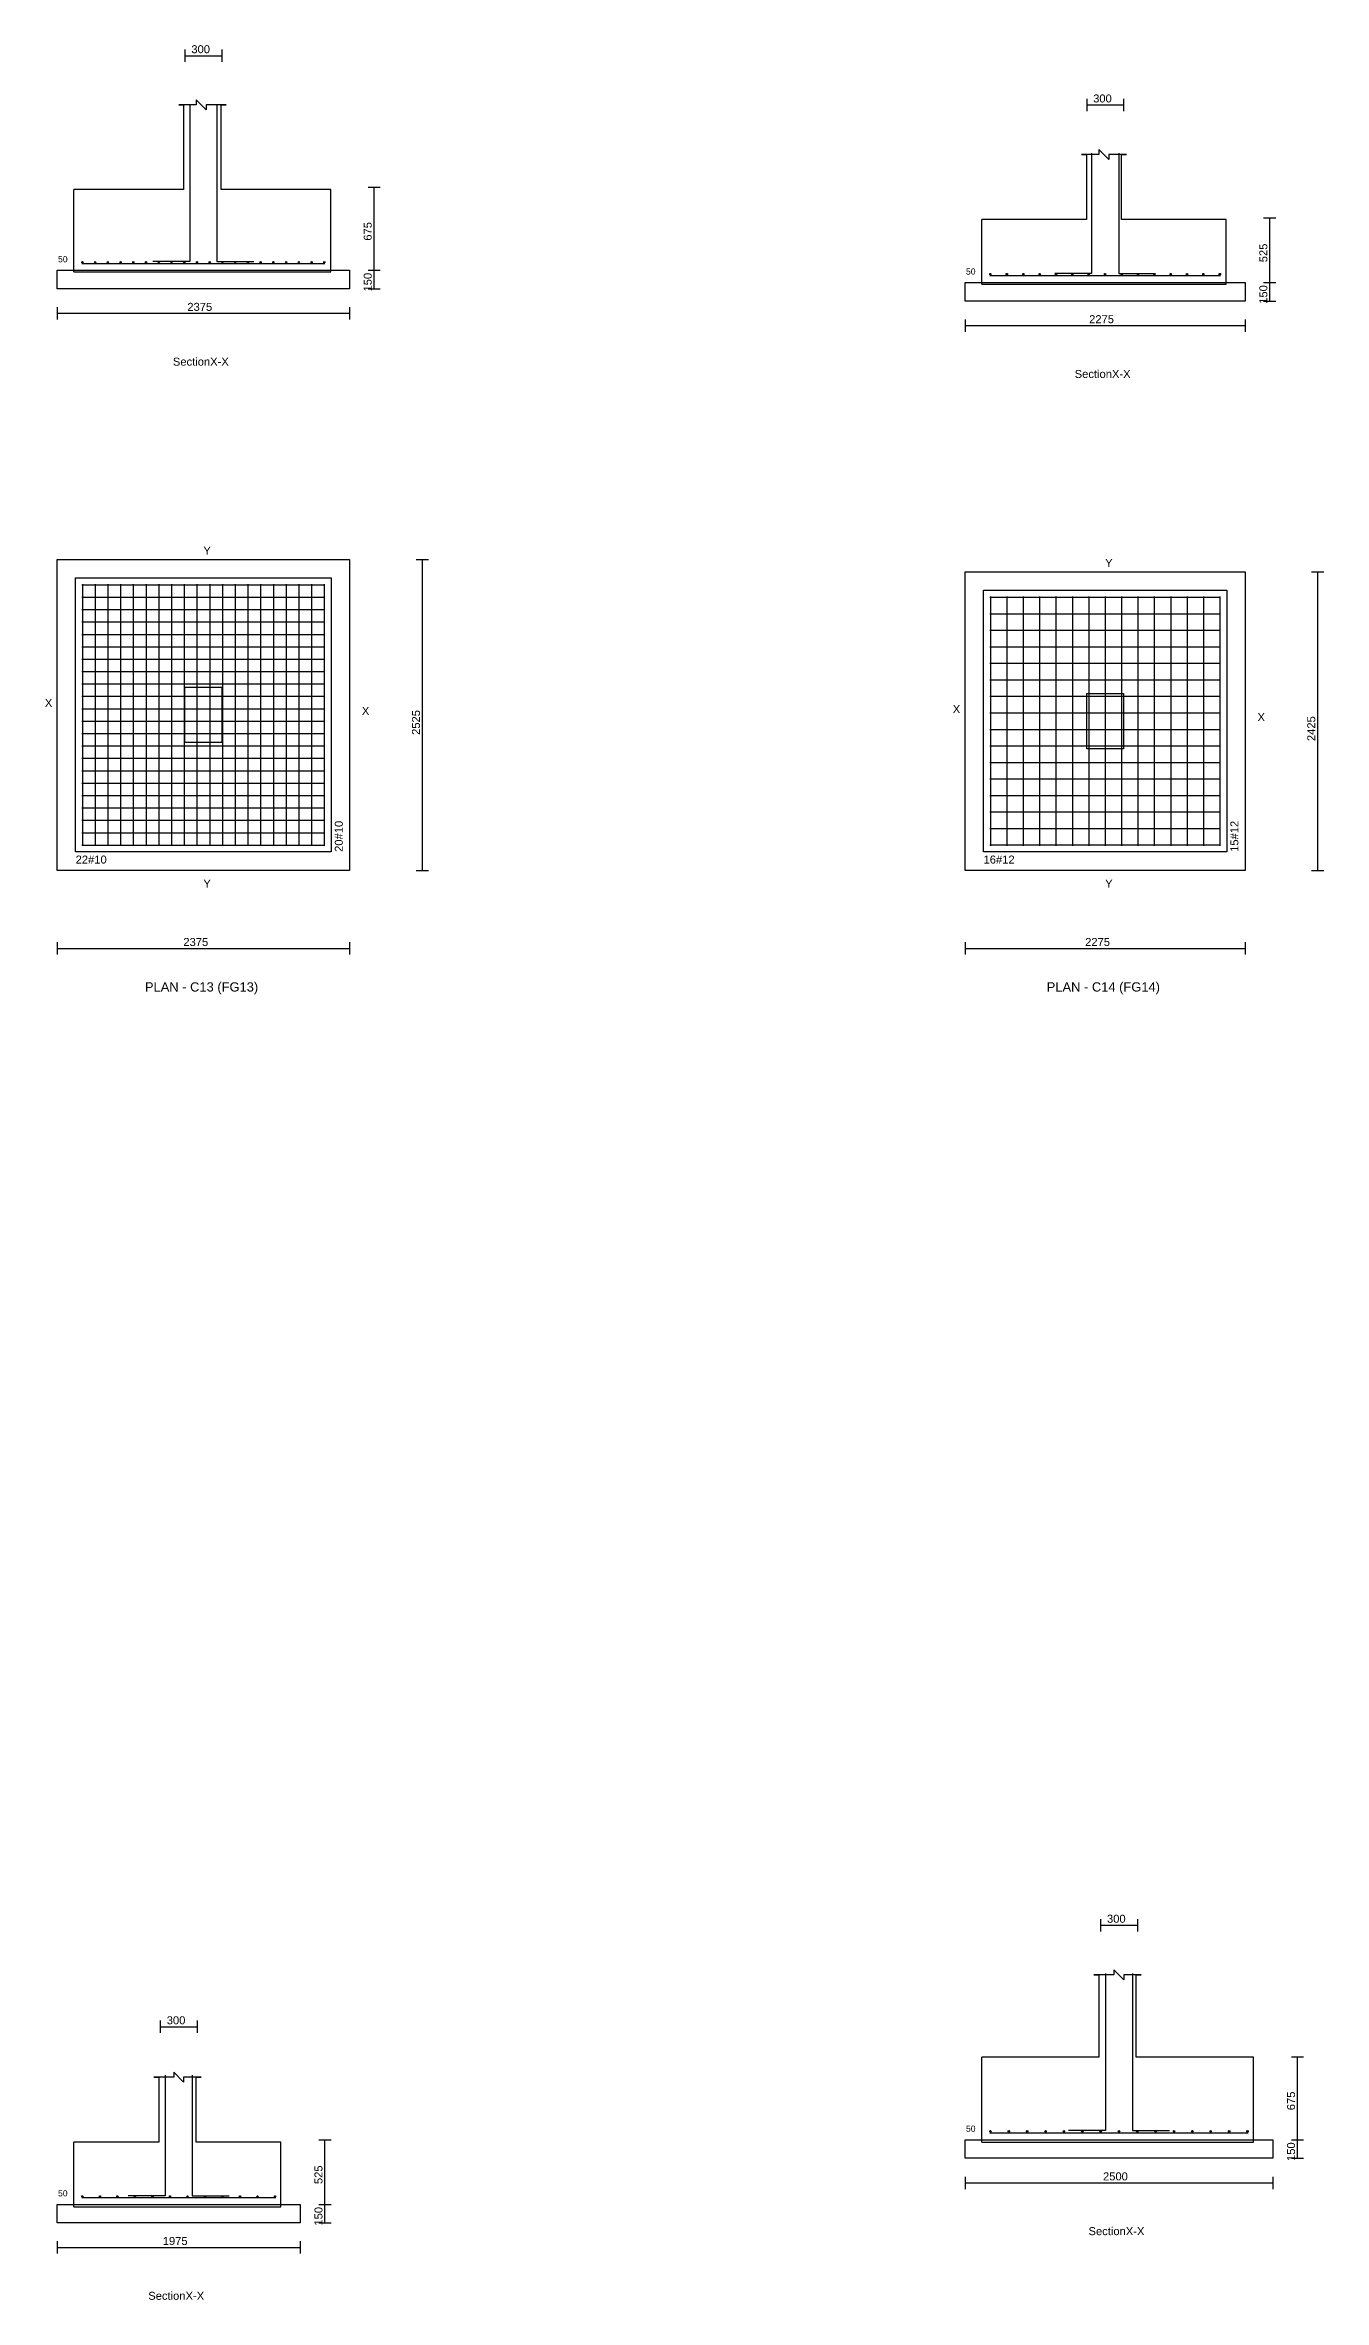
# Model space of a CAD drawing. Extents: x 0 to 27, y -1 to 285.
# Drawn here: x 0.25 to 10.64, y 34.67 to 52.99 of the extents above; entities that cross this region are included whole.
import ezdxf
from ezdxf.enums import TextEntityAlignment as Align

# ---------------------------------------------------------------- set-up
doc = ezdxf.new("R2010")
doc.units = 0
for name, color, linetype in [('Bottom_Cover', 7, 'CONTINUOUS'), ('Column_Bars', 4, 'CONTINUOUS'), ('Column_Dimension', 7, 'CONTINUOUS'), ('Columns', 4, 'CONTINUOUS'), ('dim_all', 7, 'CONTINUOUS'), ('Footing_Plan', 7, 'CONTINUOUS'), ('PCC', 2, 'CONTINUOUS'), ('PCC_Depth', 7, 'CONTINUOUS'), ('Pcc_Plan', 2, 'CONTINUOUS'), ('Plan', 7, 'CONTINUOUS'), ('Plan_Rf_Xdir', 1, 'CONTINUOUS'), ('Plan_Rf_Ydir', 3, 'CONTINUOUS'), ('Section', 2, 'CONTINUOUS'), ('SectionName', 3, 'CONTINUOUS'), ('Sectn_Rf_Xdir', 1, 'CONTINUOUS'), ('Sectn_Rf_Ydir', 3, 'CONTINUOUS'), ('Total_Depth', 7, 'CONTINUOUS'), ('X_Dimension', 7, 'CONTINUOUS')]:
    doc.layers.add(name, color=color, linetype=linetype)
doc.styles.add('STRUDS_Arial', font='ARIAL.TTF', dxfattribs={"height": 0.04})

msp = doc.modelspace()

# ---------------------------------------------------------------- linework, layer by layer
at = {"layer": 'Column_Bars'}
for p, q in [((1.4275, 52.5125), (1.4275, 51.2325)), ((1.6475, 52.5125), (1.6475, 51.2325)), ((8.7525, 52.1125), (8.7525, 51.1365)), ((8.9725, 52.1125), (8.9725, 51.1365)), ((1.4275, 51.2325), (1.1275, 51.2325)), ((1.6475, 51.2325), (1.9475, 51.2325)), ((8.7525, 51.1365), (8.4525, 51.1365)), ((8.9725, 51.1365), (9.2725, 51.1365)), ((8.865, 37.325), (8.865, 36.049)), ((9.085, 37.325), (9.085, 36.049)), ((1.2275, 36.5), (1.2275, 35.52)), ((1.4475, 36.5), (1.4475, 35.52)), ((8.865, 36.049), (8.565, 36.049)), ((9.085, 36.049), (9.385, 36.049)), ((1.2275, 35.52), (0.9275, 35.52)), ((1.4475, 35.52), (1.7475, 35.52))]:
    msp.add_line(p, q, dxfattribs=at)
at = {"layer": 'Columns'}
for p, q in [((1.3875, 47.325), (1.3875, 47.775)), ((1.3875, 47.775), (1.6875, 47.775)), ((1.6875, 47.775), (1.6875, 47.325)), ((8.7125, 47.275), (8.7125, 47.725)), ((8.7125, 47.725), (9.0125, 47.725)), ((9.0125, 47.725), (9.0125, 47.275)), ((1.6875, 47.325), (1.3875, 47.325)), ((9.0125, 47.275), (8.7125, 47.275))]:
    msp.add_line(p, q, dxfattribs=at)
at = {"layer": 'dim_all'}
for p, q in [((1.3875, 52.9556), (1.3875, 52.8556)), ((1.6875, 52.9556), (1.6875, 52.8556)), ((1.3875, 52.9056), (1.6875, 52.9056)), ((8.7125, 52.5556), (8.7125, 52.4556)), ((8.7125, 52.5056), (9.0125, 52.5056)), ((9.0125, 52.5556), (9.0125, 52.4556)), ((2.875, 51.8375), (2.975, 51.8375)), ((2.925, 51.1625), (2.925, 51.8375)), ((10.15, 51.5875), (10.25, 51.5875)), ((10.2, 51.0625), (10.2, 51.5875)), ((2.875, 51.1625), (2.975, 51.1625)), ((2.875, 51.1625), (2.975, 51.1625)), ((2.925, 51.0125), (2.925, 51.1625)), ((2.875, 51.0125), (2.975, 51.0125)), ((10.15, 51.0625), (10.25, 51.0625)), ((10.15, 51.0625), (10.25, 51.0625)), ((10.2, 50.9125), (10.2, 51.0625)), ((0.35, 50.8625), (0.35, 50.7625)), ((0.35, 50.8125), (2.725, 50.8125)), ((2.725, 50.8625), (2.725, 50.7625)), ((7.725, 50.7625), (7.725, 50.6625)), ((10, 50.7625), (10, 50.6625)), ((10.15, 50.9125), (10.25, 50.9125)), ((7.725, 50.7125), (10, 50.7125)), ((3.26704, 48.8125), (3.36704, 48.8125)), ((3.31704, 46.2875), (3.31704, 48.8125)), ((10.5394, 48.7125), (10.6394, 48.7125)), ((10.5894, 46.2875), (10.5894, 48.7125)), ((3.26704, 46.2875), (3.36704, 46.2875)), ((10.5394, 46.2875), (10.6394, 46.2875)), ((0.35, 45.7029), (0.35, 45.6029)), ((0.35, 45.6529), (2.725, 45.6529)), ((2.725, 45.7029), (2.725, 45.6029)), ((7.725, 45.7029), (7.725, 45.6029)), ((7.725, 45.6529), (10, 45.6529)), ((10, 45.7029), (10, 45.6029)), ((8.825, 37.7681), (8.825, 37.6681)), ((9.125, 37.7681), (9.125, 37.6681)), ((8.825, 37.7181), (9.125, 37.7181)), ((1.1875, 36.9431), (1.1875, 36.8431)), ((1.1875, 36.8931), (1.4875, 36.8931)), ((1.4875, 36.9431), (1.4875, 36.8431)), ((10.375, 36.65), (10.475, 36.65)), ((10.425, 35.975), (10.425, 36.65)), ((2.475, 35.975), (2.575, 35.975)), ((2.525, 35.45), (2.525, 35.975)), ((10.375, 35.975), (10.475, 35.975)), ((10.375, 35.975), (10.475, 35.975)), ((10.425, 35.825), (10.425, 35.975)), ((10.375, 35.825), (10.475, 35.825)), ((7.725, 35.675), (7.725, 35.575)), ((7.725, 35.625), (10.225, 35.625)), ((10.225, 35.675), (10.225, 35.575)), ((2.475, 35.45), (2.575, 35.45)), ((2.475, 35.45), (2.575, 35.45)), ((2.525, 35.3), (2.525, 35.45)), ((2.475, 35.3), (2.575, 35.3)), ((0.35, 35.15), (0.35, 35.05)), ((0.35, 35.1), (2.325, 35.1)), ((2.325, 35.15), (2.325, 35.05))]:
    msp.add_line(p, q, dxfattribs=at)
at = {"layer": 'Footing_Plan'}
for p, q in [((0.5, 46.4375), (0.5, 48.6625)), ((0.5, 48.6625), (2.575, 48.6625)), ((2.575, 48.6625), (2.575, 46.4375)), ((7.875, 46.4375), (7.875, 48.5625)), ((7.875, 48.5625), (9.85, 48.5625)), ((9.85, 48.5625), (9.85, 46.4375)), ((2.575, 46.4375), (0.5, 46.4375)), ((9.85, 46.4375), (7.875, 46.4375))]:
    msp.add_line(p, q, dxfattribs=at)
at = {"layer": 'PCC'}
for p, q in [((0.35, 51.0125), (0.35, 51.1625)), ((0.35, 51.1625), (2.725, 51.1625)), ((0.35, 51.0125), (0.35, 51.1625)), ((0.35, 51.1625), (2.725, 51.1625)), ((2.725, 51.1625), (2.725, 51.0125)), ((2.725, 51.1625), (2.725, 51.0125)), ((2.725, 51.0125), (0.35, 51.0125)), ((2.725, 51.0125), (0.35, 51.0125)), ((7.725, 50.9125), (7.725, 51.0625)), ((7.725, 51.0625), (10, 51.0625)), ((7.725, 50.9125), (7.725, 51.0625)), ((7.725, 51.0625), (10, 51.0625)), ((10, 51.0625), (10, 50.9125)), ((10, 51.0625), (10, 50.9125)), ((10, 50.9125), (7.725, 50.9125)), ((10, 50.9125), (7.725, 50.9125)), ((7.725, 35.825), (7.725, 35.975)), ((7.725, 35.975), (10.225, 35.975)), ((7.725, 35.825), (7.725, 35.975)), ((7.725, 35.975), (10.225, 35.975)), ((10.225, 35.975), (10.225, 35.825)), ((10.225, 35.975), (10.225, 35.825)), ((10.225, 35.825), (7.725, 35.825)), ((10.225, 35.825), (7.725, 35.825)), ((0.35, 35.3), (0.35, 35.45)), ((0.35, 35.45), (2.325, 35.45)), ((0.35, 35.3), (0.35, 35.45)), ((0.35, 35.45), (2.325, 35.45)), ((2.325, 35.45), (2.325, 35.3)), ((2.325, 35.45), (2.325, 35.3)), ((2.325, 35.3), (0.35, 35.3)), ((2.325, 35.3), (0.35, 35.3))]:
    msp.add_line(p, q, dxfattribs=at)
at = {"layer": 'Pcc_Plan'}
for p, q in [((0.35, 46.2875), (0.35, 48.8125)), ((0.35, 48.8125), (2.725, 48.8125)), ((2.725, 48.8125), (2.725, 46.2875)), ((7.725, 46.2875), (7.725, 48.7125)), ((7.725, 48.7125), (10, 48.7125)), ((10, 48.7125), (10, 46.2875)), ((2.725, 46.2875), (0.35, 46.2875)), ((10, 46.2875), (7.725, 46.2875))]:
    msp.add_line(p, q, dxfattribs=at)
at = {"layer": 'Plan_Rf_Xdir'}
for p, q in [((0.55, 48.6075), (2.525, 48.6075)), ((0.55, 48.5068), (2.525, 48.5068)), ((0.55, 48.4061), (2.525, 48.4061)), ((7.925, 48.5065), (9.8, 48.5065)), ((7.925, 48.3723), (9.8, 48.3723)), ((0.55, 48.3054), (2.525, 48.3054)), ((0.55, 48.2047), (2.525, 48.2047)), ((7.925, 48.2381), (9.8, 48.2381)), ((0.55, 48.104), (2.525, 48.104)), ((0.55, 48.0032), (2.525, 48.0032)), ((7.925, 48.1039), (9.8, 48.1039)), ((0.55, 47.9025), (2.525, 47.9025)), ((7.925, 47.9697), (9.8, 47.9697)), ((7.925, 47.8355), (9.8, 47.8355)), ((0.55, 47.8018), (2.525, 47.8018)), ((0.55, 47.7011), (2.525, 47.7011)), ((7.925, 47.7013), (9.8, 47.7013)), ((0.55, 47.6004), (2.525, 47.6004)), ((0.55, 47.4997), (2.525, 47.4997)), ((7.925, 47.5671), (9.8, 47.5671)), ((0.55, 47.3989), (2.525, 47.3989)), ((0.55, 47.2982), (2.525, 47.2982)), ((7.925, 47.4329), (9.8, 47.4329)), ((7.925, 47.2987), (9.8, 47.2987)), ((0.55, 47.1975), (2.525, 47.1975)), ((0.55, 47.0968), (2.525, 47.0968)), ((7.925, 47.1645), (9.8, 47.1645)), ((0.55, 46.9961), (2.525, 46.9961)), ((0.55, 46.8954), (2.525, 46.8954)), ((7.925, 47.0303), (9.8, 47.0303)), ((7.925, 46.8961), (9.8, 46.8961)), ((0.55, 46.7946), (2.525, 46.7946)), ((7.925, 46.7619), (9.8, 46.7619)), ((0.55, 46.6939), (2.525, 46.6939)), ((0.55, 46.5932), (2.525, 46.5932)), ((7.925, 46.6277), (9.8, 46.6277)), ((0.55, 46.4925), (2.525, 46.4925)), ((7.925, 46.4935), (9.8, 46.4935))]:
    msp.add_line(p, q, dxfattribs=at)
at = {"layer": 'Plan_Rf_Ydir'}
for p, q in [((0.555, 48.6125), (0.555, 46.4875)), ((0.65842, 48.6125), (0.65842, 46.4875)), ((0.76184, 48.6125), (0.76184, 46.4875)), ((0.86526, 48.6125), (0.86526, 46.4875)), ((0.96868, 48.6125), (0.96868, 46.4875)), ((1.07211, 48.6125), (1.07211, 46.4875)), ((1.17553, 48.6125), (1.17553, 46.4875)), ((1.27895, 48.6125), (1.27895, 46.4875)), ((1.38237, 48.6125), (1.38237, 46.4875)), ((1.48579, 48.6125), (1.48579, 46.4875)), ((1.58921, 48.6125), (1.58921, 46.4875)), ((1.69263, 48.6125), (1.69263, 46.4875)), ((1.79605, 48.6125), (1.79605, 46.4875)), ((1.89947, 48.6125), (1.89947, 46.4875)), ((2.00289, 48.6125), (2.00289, 46.4875)), ((2.10632, 48.6125), (2.10632, 46.4875)), ((2.20974, 48.6125), (2.20974, 46.4875)), ((2.31316, 48.6125), (2.31316, 46.4875)), ((2.41658, 48.6125), (2.41658, 46.4875)), ((2.52, 48.6125), (2.52, 46.4875)), ((7.931, 48.5125), (7.931, 46.4875)), ((8.06407, 48.5125), (8.06407, 46.4875)), ((8.19714, 48.5125), (8.19714, 46.4875)), ((8.33022, 48.5125), (8.33022, 46.4875)), ((8.46329, 48.5125), (8.46329, 46.4875)), ((8.59636, 48.5125), (8.59636, 46.4875)), ((8.72943, 48.5125), (8.72943, 46.4875)), ((8.8625, 48.5125), (8.8625, 46.4875)), ((8.99557, 48.5125), (8.99557, 46.4875)), ((9.12865, 48.5125), (9.12865, 46.4875)), ((9.26172, 48.5125), (9.26172, 46.4875)), ((9.39479, 48.5125), (9.39479, 46.4875)), ((9.52786, 48.5125), (9.52786, 46.4875)), ((9.66093, 48.5125), (9.66093, 46.4875)), ((9.79401, 48.5125), (9.79401, 46.4875))]:
    msp.add_line(p, q, dxfattribs=at)
at = {"layer": 'Section'}
for p, q in [((1.37749, 52.5068), (1.33698, 52.5068)), ((1.33698, 52.5068), (1.37749, 52.5068)), ((1.47878, 52.5068), (1.37749, 52.5068)), ((1.37749, 52.5068), (1.37749, 51.818)), ((1.55981, 52.4662), (1.47878, 52.5473)), ((1.47878, 52.5473), (1.47878, 52.5068)), ((1.68135, 52.5068), (1.55981, 52.5068)), ((1.55981, 52.5068), (1.55981, 52.4662)), ((1.68135, 51.818), (1.68135, 52.5068)), ((1.68135, 52.5068), (1.72186, 52.5068)), ((1.72186, 52.5068), (1.68135, 52.5068)), ((8.71061, 52.1016), (8.6701, 52.1016)), ((8.6701, 52.1016), (8.71061, 52.1016)), ((8.8119, 52.1016), (8.71061, 52.1016)), ((8.71061, 52.1016), (8.71061, 51.5749)), ((8.89293, 52.0611), (8.8119, 52.1421)), ((8.8119, 52.1421), (8.8119, 52.1016)), ((8.99421, 52.1016), (8.89293, 52.1016)), ((8.89293, 52.1016), (8.89293, 52.0611)), ((8.99421, 51.5749), (8.99421, 52.1016)), ((8.99421, 52.1016), (9.03473, 52.1016)), ((9.03473, 52.1016), (8.99421, 52.1016)), ((1.37749, 51.818), (0.48617, 51.818)), ((0.48617, 51.1495), (0.48617, 51.818)), ((1.37749, 51.818), (1.37749, 51.818)), ((1.37749, 51.818), (1.37749, 51.818)), ((1.37749, 51.818), (1.37749, 51.818)), ((2.57267, 51.818), (1.68135, 51.818)), ((1.68135, 51.818), (1.68135, 51.818)), ((1.68135, 51.818), (1.68135, 51.818)), ((1.68135, 51.818), (1.68135, 51.818)), ((2.57267, 51.1495), (2.57267, 51.818)), ((8.71061, 51.5749), (7.85981, 51.5749)), ((7.85981, 51.0482), (7.85981, 51.5749)), ((8.71061, 51.5749), (8.71061, 51.5749)), ((8.71061, 51.5749), (8.71061, 51.5749)), ((8.71061, 51.5749), (8.71061, 51.5749)), ((9.84502, 51.5749), (8.99421, 51.5749)), ((8.99421, 51.5749), (8.99421, 51.5749)), ((8.99421, 51.5749), (8.99421, 51.5749)), ((8.99421, 51.5749), (8.99421, 51.5749)), ((9.84502, 51.0482), (9.84502, 51.5749)), ((0.48617, 51.1495), (2.57267, 51.1495)), ((7.85981, 51.0482), (9.84502, 51.0482)), ((8.8119, 37.3138), (8.77138, 37.3138)), ((8.77138, 37.3138), (8.8119, 37.3138)), ((8.93344, 37.3138), (8.8119, 37.3138)), ((8.8119, 37.3138), (8.8119, 36.6453)), ((9.01447, 37.2733), (8.93344, 37.3543)), ((8.93344, 37.3543), (8.93344, 37.3138)), ((9.11576, 37.3138), (9.01447, 37.3138)), ((9.01447, 37.3138), (9.01447, 37.2733)), ((9.11576, 36.6453), (9.11576, 37.3138)), ((9.11576, 37.3138), (9.15627, 37.3138)), ((9.15627, 37.3138), (9.11576, 37.3138)), ((8.8119, 36.6453), (7.85981, 36.6453)), ((7.85981, 35.9566), (7.85981, 36.6453)), ((8.8119, 36.6453), (8.8119, 36.6453)), ((8.8119, 36.6453), (8.8119, 36.6453)), ((8.8119, 36.6453), (8.8119, 36.6453)), ((10.0678, 36.6453), (9.11576, 36.6453)), ((9.11576, 36.6453), (9.11576, 36.6453)), ((9.11576, 36.6453), (9.11576, 36.6453)), ((9.11576, 36.6453), (9.11576, 36.6453)), ((10.0678, 35.9566), (10.0678, 36.6453)), ((1.17492, 36.4833), (1.13441, 36.4833)), ((1.13441, 36.4833), (1.17492, 36.4833)), ((1.29646, 36.4833), (1.17492, 36.4833)), ((1.17492, 36.4833), (1.17492, 35.9566)), ((1.37749, 36.4428), (1.29646, 36.5238)), ((1.29646, 36.5238), (1.29646, 36.4833)), ((1.47878, 36.4833), (1.37749, 36.4833)), ((1.37749, 36.4833), (1.37749, 36.4428)), ((1.47878, 35.9566), (1.47878, 36.4833)), ((1.47878, 36.4833), (1.51929, 36.4833)), ((1.51929, 36.4833), (1.47878, 36.4833)), ((1.17492, 35.9566), (0.48617, 35.9566)), ((0.48617, 35.4299), (0.48617, 35.9566)), ((1.17492, 35.9566), (1.17492, 35.9566)), ((1.17492, 35.9566), (1.17492, 35.9566)), ((1.17492, 35.9566), (1.17492, 35.9566)), ((2.16752, 35.9566), (1.47878, 35.9566)), ((1.47878, 35.9566), (1.47878, 35.9566)), ((1.47878, 35.9566), (1.47878, 35.9566)), ((1.47878, 35.9566), (1.47878, 35.9566)), ((2.16752, 35.4299), (2.16752, 35.9566)), ((7.85981, 35.9566), (10.0678, 35.9566)), ((0.48617, 35.4299), (2.16752, 35.4299))]:
    msp.add_line(p, q, dxfattribs=at)
at = {"layer": 'Sectn_Rf_Xdir'}
for p, q in [((0.55, 51.2175), (2.525, 51.2175)), ((7.925, 51.1185), (9.8, 51.1185)), ((7.925, 36.031), (10.025, 36.031)), ((0.55, 35.505), (2.125, 35.505))]:
    msp.add_line(p, q, dxfattribs=at)
at = {"layer": 'Sectn_Rf_Ydir'}
for centre, radius in [((0.555, 51.2275), 0.005), ((0.65842, 51.2275), 0.005), ((0.76184, 51.2275), 0.005), ((0.86526, 51.2275), 0.005), ((0.96868, 51.2275), 0.005), ((1.07211, 51.2275), 0.005), ((1.17553, 51.2275), 0.005), ((1.27895, 51.2275), 0.005), ((1.38237, 51.2275), 0.005), ((1.48579, 51.2275), 0.005), ((1.58921, 51.2275), 0.005), ((1.69263, 51.2275), 0.005), ((1.79605, 51.2275), 0.005), ((1.89947, 51.2275), 0.005), ((2.00289, 51.2275), 0.005), ((2.10632, 51.2275), 0.005), ((2.20974, 51.2275), 0.005), ((2.31316, 51.2275), 0.005), ((2.41658, 51.2275), 0.005), ((2.52, 51.2275), 0.005), ((7.931, 51.1305), 0.006), ((8.06407, 51.1305), 0.006), ((8.19714, 51.1305), 0.006), ((8.33022, 51.1305), 0.006), ((8.46329, 51.1305), 0.006), ((8.59636, 51.1305), 0.006), ((8.72943, 51.1305), 0.006), ((8.8625, 51.1305), 0.006), ((8.99557, 51.1305), 0.006), ((9.12865, 51.1305), 0.006), ((9.26172, 51.1305), 0.006), ((9.39479, 51.1305), 0.006), ((9.52786, 51.1305), 0.006), ((9.66093, 51.1305), 0.006), ((9.79401, 51.1305), 0.006), ((7.931, 36.043), 0.006), ((8.08014, 36.043), 0.006), ((8.22929, 36.043), 0.006), ((8.37843, 36.043), 0.006), ((8.52757, 36.043), 0.006), ((8.67672, 36.043), 0.006), ((8.82586, 36.043), 0.006), ((8.975, 36.043), 0.006), ((9.12415, 36.043), 0.006), ((9.27329, 36.043), 0.006), ((9.42243, 36.043), 0.006), ((9.57158, 36.043), 0.006), ((9.72072, 36.043), 0.006), ((9.86986, 36.043), 0.006), ((10.019, 36.043), 0.006), ((0.555, 35.515), 0.005), ((0.69727, 35.515), 0.005), ((0.83954, 35.515), 0.005), ((0.98182, 35.515), 0.005), ((1.12409, 35.515), 0.005), ((1.26636, 35.515), 0.005), ((1.40864, 35.515), 0.005), ((1.55091, 35.515), 0.005), ((1.69318, 35.515), 0.005), ((1.83545, 35.515), 0.005), ((1.97773, 35.515), 0.005), ((2.12, 35.515), 0.005)]:
    msp.add_circle(centre, radius, dxfattribs=at)

# ---------------------------------------------------------------- texts
at = {"layer": 'Bottom_Cover', "style": 'STRUDS_Arial'}
for p in [(0.3571, 51.2275), (7.7321, 51.1275), (7.7321, 36.04), (0.3571, 35.515)]:
    msp.add_text('50', height=0.05, dxfattribs=at).set_placement(p)
at = {"layer": 'Column_Dimension', "style": 'STRUDS_Arial'}
for p in [(1.44, 52.9256), (8.765, 52.5256), (8.8775, 37.7381), (1.24, 36.9131)]:
    msp.add_text('300', height=0.065, dxfattribs=at).set_placement(p)
at = {"layer": 'dim_all', "style": 'STRUDS_Arial'}
for s, p in [('2525 ', (3.29704, 47.3875)), ('2425 ', (10.5694, 47.3375))]:
    msp.add_text(s, height=0.065, rotation=90, dxfattribs=at).set_placement(p)
for s, p in [('2375 ', (1.375, 45.6729)), ('2275 ', (8.7, 45.6729))]:
    msp.add_text(s, height=0.065, dxfattribs=at).set_placement(p)
at = {"layer": 'PCC_Depth', "style": 'STRUDS_Arial'}
for p in [(2.905, 50.99), (10.18, 50.89), (10.405, 35.8025), (2.505, 35.2775)]:
    msp.add_text('150', height=0.065, rotation=90, dxfattribs=at).set_placement(p)
at = {"layer": 'Plan', "style": 'STRUDS_Arial'}
for s, p in [('PLAN - C13 (FG13) ', (1.5375, 45.3029)), ('PLAN - C14 (FG14) ', (8.8625, 45.3029))]:
    msp.add_text(s, height=0.075, dxfattribs=at).set_placement(p, align=Align.CENTER)
at = {"layer": 'Plan_Rf_Xdir', "style": 'STRUDS_Arial'}
for s, p in [('22#10', (0.5, 46.3425)), ('16#12', (7.875, 46.3425))]:
    msp.add_text(s, height=0.065, dxfattribs=at).set_placement(p)
at = {"layer": 'Plan_Rf_Ydir', "style": 'STRUDS_Arial'}
for s, p in [('20#10', (2.67, 46.4375)), ('15#12', (9.945, 46.4375))]:
    msp.add_text(s, height=0.065, rotation=90, dxfattribs=at).set_placement(p)
at = {"layer": 'Section', "style": 'STRUDS_Arial'}
for p in [(1.29, 50.3875), (8.615, 50.2875), (8.7275, 35.2), (1.09, 34.675)]:
    msp.add_text('SectionX-X', height=0.065, dxfattribs=at).set_placement(p)
at = {"layer": 'SectionName', "style": 'STRUDS_Arial'}
for s, p in [('Y', (1.5375, 48.8525)), ('Y', (8.8625, 48.7525)), ('X', (0.25, 47.615)), ('X', (7.625, 47.565)), ('X', (2.825, 47.55)), ('X', (10.1, 47.5)), ('Y', (1.5375, 46.1475)), ('Y', (8.8625, 46.1475))]:
    msp.add_text(s, height=0.065, dxfattribs=at).set_placement(p)
at = {"layer": 'Total_Depth', "style": 'STRUDS_Arial'}
for s, p in [('675', (2.905, 51.4025)), ('525', (10.18, 51.2275)), ('675', (10.405, 36.215)), ('525', (2.505, 35.615))]:
    msp.add_text(s, height=0.065, rotation=90, dxfattribs=at).set_placement(p)
at = {"layer": 'X_Dimension', "style": 'STRUDS_Arial'}
for s, p in [('2375', (1.4075, 50.8325)), ('2275', (8.7325, 50.7325)), ('2500', (8.845, 35.645)), ('1975', (1.2075, 35.12))]:
    msp.add_text(s, height=0.065, dxfattribs=at).set_placement(p)

doc.saveas('drawing.dxf')
